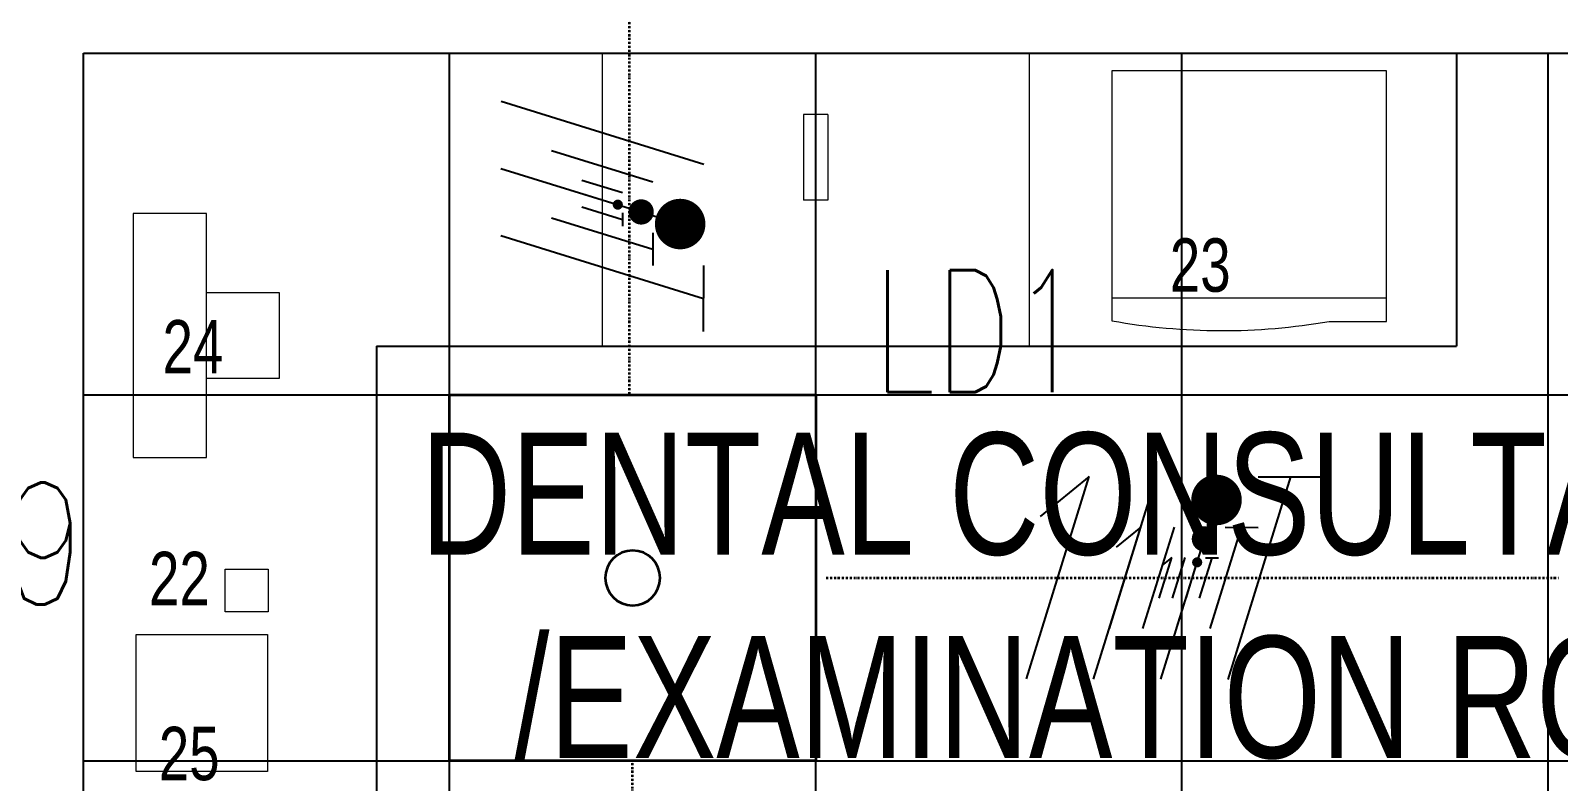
# Model space of a CAD drawing. Extents: x -12260 to 184725, y -29287 to 19916.
# Drawn here: x 29229 to 31733, y 3806 to 5037 of the extents above; entities that cross this region are included whole.
import ezdxf
from ezdxf.enums import TextEntityAlignment as Align

# ---------------------------------------------------------------- set-up
doc = ezdxf.new("R2010")
doc.units = 0
doc.header["$LTSCALE"] = 0.25
doc.linetypes.add('DASHDOT', pattern=[25.4, 12.7, -6.35, 0, -6.35])
for name, color, linetype, lineweight in [('01-First Floor-FUR$0$72_EGR_BASE_TEXT', 252, 'Continuous', 5), ('01-First Floor-FUR$0$72_EGR_EQP_TAG', 142, 'Continuous', 5), ('01-First Floor-FUR$0$LOADING', 253, 'Continuous', 5), ('01-First Floor-FUR$0$Walls', 251, 'Continuous', 5), ('E-LITE-CIRC', 6, 'Continuous', 25), ('E-LITE-CIRC-NUMB', 6, 'Continuous', 25), ('E-LITE-CLNG', 150, 'Continuous', 35), ('E-LITE-CLNG-CNDT', 6, 'DASHDOT', 35), ('E-LITE-CTRL', 6, 'Continuous', 25), ('E-LITE-IDEN', 6, 'Continuous', 25), ('E-POWR-WIRE', 6, 'Continuous', 25), ('E-POWR-WIRE @ 100', 6, 'Continuous', 25), ('E-POWR-WIRE @ 20', 6, 'Continuous', 25), ('E-POWR-WIRE @ 50', 6, 'Continuous', 25)]:
    doc.layers.add(name, color=color, linetype=linetype, lineweight=lineweight)
doc.layers.add('01-First Floor-FUR$0$FALSE CEILING', color=251, linetype='Continuous')
doc.styles.add('01-First Floor-FUR$0$X3G_ENTITY_257CFD', font='swisscl.ttf', dxfattribs={"height": 200})
doc.styles.add('01-First Floor-FUR$0$X3G_ENTITY_9EC9', font='swisscl.ttf', dxfattribs={"height": 0.2})
doc.styles.add('DC_SIMPLEX', font='SIMPLEX.shx', dxfattribs={"width": 0.7})

# ---------------------------------------------------------------- blocks, each defined once
blk = doc.blocks.new('*U24')
blk.add_lwpolyline([(-300, 300), (-300, -300), (300, -300), (300, 300)], close=True)
blk.add_circle((0, 0), 45)
at = {"layer": 'E-LITE-CIRC-NUMB', "style": 'DC_SIMPLEX', "width": 0.7, "flags": 8}
blk.add_attdef('CIRCUIT', text='', height=200, rotation=0, dxfattribs=at).set_placement((-473.9, 300), align=Align.RIGHT)
at = {"layer": 'E-LITE-CTRL', "style": 'DC_SIMPLEX', "width": 0.7, "flags": 8}
blk.add_attdef('CONTROL', (1118.9, -935), '', height=200, rotation=360, dxfattribs=at)
at = {"layer": 'E-LITE-IDEN', "style": 'DC_SIMPLEX', "width": 0.7, "flags": 8}
blk.add_attdef('TYPE', (460.4, 457.6), '', height=200, rotation=360, dxfattribs=at)
blk = doc.blocks.new('*U48')
for p, q in [((-2.719, -1.655), (-1.689, 1.665)), ((-1.689, 1.665), (-2.491, 1.006)), ((-1.617, -1.658), (-0.587, 1.663)), ((-0.515, -1.66), (0.515, 1.66)), ((0.587, -1.663), (1.617, 1.658)), ((1.078, 1.659), (2.157, 1.657))]:
    blk.add_line(p, q)
at = {"const_width": 0.414}
blk.add_lwpolyline([(0.19, 1.278, 1), (0.604, 1.277, 1)], format="xyb", close=True, dxfattribs=at)
blk = doc.blocks.new('*U900')
at = {"layer": 'E-POWR-WIRE @ 100', "xscale": 100, "yscale": 100, "zscale": 100}
blk.add_blockref('*U48', (31132.6, 4140, -0.2), dxfattribs=at)
at = {"layer": 'E-POWR-WIRE @ 20', "xscale": 20, "yscale": 20, "zscale": 20}
blk.add_blockref('*U48', (31132.6, 4140, -0.2), dxfattribs=at)
at = {"layer": 'E-POWR-WIRE @ 50', "xscale": 50, "yscale": 50, "zscale": 50}
blk.add_blockref('*U48', (31132.6, 4140, -0.2), dxfattribs=at)
blk = doc.blocks.new('01-First Floor-FUR$0$3-Wall-hung vitreous china basin -  Khroma - 327651xx0 - 327651000 White-4272088-4-Second Floor Level')
at = {"layer": '01-First Floor-FUR$0$LOADING'}
for p, q in [((475, 489.5), (-225, 489.5)), ((-225, 489.5), (-225, 10)), ((475, 10), (475, 489.5)), ((105, 250), (145, 250)), ((105, 110), (105, 250)), ((145, 110), (145, 250)), ((105, 110), (145, 110))]:
    blk.add_line(p, q, dxfattribs=at)
blk = doc.blocks.new('01-First Floor-FUR$0$D.110.51.53')
blk.add_lwpolyline([(285914, 4547), (286139, 4547), (286139, 4332), (285914, 4332), (285914, 4547)])
blk = doc.blocks.new('01-First Floor-FUR$0$D.111.03.06')
blk.add_lwpolyline([(292372, 3690), (292442, 3690), (292442, 3620), (292372, 3620), (292372, 3690)])
blk = doc.blocks.new('01-First Floor-FUR$0$D.122.06.11')
for points in [[(285783, 4268), (285783, 4268), (285783, 4388), (285713, 4388), (285643, 4388), (285643, 4268)], [(285513, 4148), (285913, 4148), (285913, 4268), (285513, 4268), (285513, 4148)]]:
    blk.add_lwpolyline(points)
blk = doc.blocks.new('01-First Floor-FUR$0$Dental Sterilizer')
at = {"layer": '01-First Floor-FUR$0$LOADING'}
for p, q in [((-40485.8, -32478.8, 0.1), (-40935.8, -32478.8, 0.1)), ((-40935.8, -32478.8, 0.1), (-40935.8, -32888.3, 0.1)), ((-40485.8, -32889.4, 0.1), (-40485.8, -32478.8, 0.1)), ((-40935.8, -32850.6, 0.1), (-40485.8, -32850.6, 0.1)), ((-40579.8, -32889.4, 0.1), (-40485.8, -32889.4, 0.1))]:
    blk.add_line(p, q, dxfattribs=at)
blk.add_arc((-40754.9, -31881.8, 0.1), 1022.7, 259.8109, 279.8595, dxfattribs=at)
blk = doc.blocks.new('01-First Floor-FUR')
at = {"layer": '01-First Floor-FUR$0$FALSE CEILING', "linetype": 'Continuous'}
for p, q in [((29915.6, 1440), (29915.6, 5000)), ((30515.6, 1440), (30515.6, 5000)), ((31115.6, 1440), (31115.6, 5000)), ((31715.6, 1440), (31715.6, 5000)), ((29315.6, 4440), (32976, 4440)), ((29315.6, 3840), (32976, 3840))]:
    blk.add_line(p, q, dxfattribs=at)
at = {"layer": '01-First Floor-FUR$0$FALSE CEILING'}
for p, q in [((31565.6, 5000, -0.1), (31565.6, 4520, -0.1)), ((29795.6, 4520, -0.1), (29795.6, 2619.1, -0.1)), ((29795.6, 4520, -0.1), (31565.6, 4520, -0.1))]:
    blk.add_line(p, q, dxfattribs=at)
blk.add_lwpolyline([(29315.6, 5000), (32976, 5000), (32976, 1440), (29315.6, 1440)], close=True, dxfattribs=at)
at = {"layer": '01-First Floor-FUR$0$LOADING'}
for p, q in [((31565.6, 5000, -0.1), (31565.6, 4520, -0.1)), ((29795.6, 4520, -0.1), (29795.6, 2619.1, -0.1)), ((29795.6, 4520, -0.1), (31565.6, 4520, -0.1))]:
    blk.add_line(p, q, dxfattribs=at)
at = {"layer": '01-First Floor-FUR$0$Walls'}
for p, q in [((29315.6, 2540), (29315.6, 5000)), ((29315.6, 5000), (32976, 5000))]:
    blk.add_line(p, q, dxfattribs=at)
at = {"layer": '01-First Floor-FUR$0$LOADING'}
for name, p, rotation in [('01-First Floor-FUR$0$3-Wall-hung vitreous china basin -  Khroma - 327651xx0 - 327651000 White-4272088-4-Second Floor Level', (30640.6, 5009.5, -0.1), 180), ('01-First Floor-FUR$0$D.122.06.11', (25249, 290250.4, -0.1), 270), ('01-First Floor-FUR$0$D.111.03.06', (25928, 296526.4, -0.1), 270), ('01-First Floor-FUR$0$D.110.51.53', (25070, 289961.4, -0.1), 270)]:
    blk.add_blockref(name, p, dxfattribs=dict(at, rotation=rotation))
blk.add_blockref('01-First Floor-FUR$0$Dental Sterilizer', (71936.8, 37449.9, -0.1), dxfattribs=at)
at = {"layer": '01-First Floor-FUR$0$72_EGR_BASE_TEXT', "insert": (31104.2, 4378.2), "char_height": 200, "width": 3270.33, "attachment_point": 2, "style": '01-First Floor-FUR$0$X3G_ENTITY_9EC9'}
blk.add_mtext('DENTAL CONSULTATION /EXAMINATION ROOM', dxfattribs=at)
at = {"layer": '01-First Floor-FUR$0$72_EGR_EQP_TAG', "char_height": 87.47, "attachment_point": 2, "style": '01-First Floor-FUR$0$X3G_ENTITY_257CFD'}
for s, insert in [('23', (31145.6, 4696.6, -0.1)), ('24', (29494.9, 4562.6, -0.2)), ('22', (29472.8, 4182.8, -0.3)), ('25', (29488.8, 3895.9, -0.2))]:
    blk.add_mtext(s, dxfattribs=dict(at, insert=insert))
blk = doc.blocks.new('*U43')
for p, q in [((-1.658, 1.617), (1.663, 0.587)), ((-1.66, 0.515), (1.66, -0.515)), ((-1.663, -0.587), (1.658, -1.617)), ((1.659, -1.078), (1.657, -2.157))]:
    blk.add_line(p, q)
at = {"const_width": 0.414}
blk.add_lwpolyline([(1.278, -0.19, 1), (1.277, -0.604, 1)], format="xyb", close=True, dxfattribs=at)
blk = doc.blocks.new('*U945')
at = {"layer": 'E-POWR-WIRE @ 100', "xscale": 100, "yscale": 100, "zscale": 100}
blk.add_blockref('*U43', (30165.6, 4759.8, -0.1), dxfattribs=at)
at = {"layer": 'E-POWR-WIRE @ 20', "xscale": 20, "yscale": 20, "zscale": 20}
blk.add_blockref('*U43', (30165.6, 4759.8, -0.1), dxfattribs=at)
at = {"layer": 'E-POWR-WIRE @ 50', "xscale": 50, "yscale": 50, "zscale": 50}
blk.add_blockref('*U43', (30165.6, 4759.8, -0.1), dxfattribs=at)

msp = doc.modelspace()

# ---------------------------------------------------------------- linework, layer by layer
at = {"layer": 'E-LITE-CLNG-CNDT'}
for points in [[(30209.9, 5702.3), (30209.9, 4440)], [(30215.5, 2640), (30215.5, 3840)]]:
    msp.add_lwpolyline(points, dxfattribs=at)
at = {"layer": 'E-LITE-CLNG-CNDT', "elevation": -0.2}
msp.add_lwpolyline([(30532.6, 4140), (31732.6, 4140)], dxfattribs=at)

# ---------------------------------------------------------------- block references
at = {"layer": 'E-LITE-CLNG'}
ref = msp.add_blockref('*U24', (30215.5, 4140), dxfattribs=dict(at, xscale=-1))
ref.add_attrib('TYPE', 'LD1', (30609, 4444.5), dxfattribs={"layer": 'E-LITE-IDEN', "height": 200, "rotation": 0, "style": 'DC_SIMPLEX', "width": 0.7, "flags": 8})
at = {"layer": 'E-LITE-CLNG-CNDT'}
msp.add_blockref('01-First Floor-FUR', (0, 0), dxfattribs=at)
at = {"layer": 'E-POWR-WIRE'}
for name in ['*U945', '*U900']:
    msp.add_blockref(name, (0, 0), dxfattribs=at)

# ---------------------------------------------------------------- texts
at = {"layer": 'E-LITE-CIRC', "style": 'DC_SIMPLEX', "width": 0.8}
msp.add_text('U19', height=200, rotation=0, dxfattribs=at).set_placement((28895.8, 4096.5, 0))

doc.saveas('drawing.dxf')
